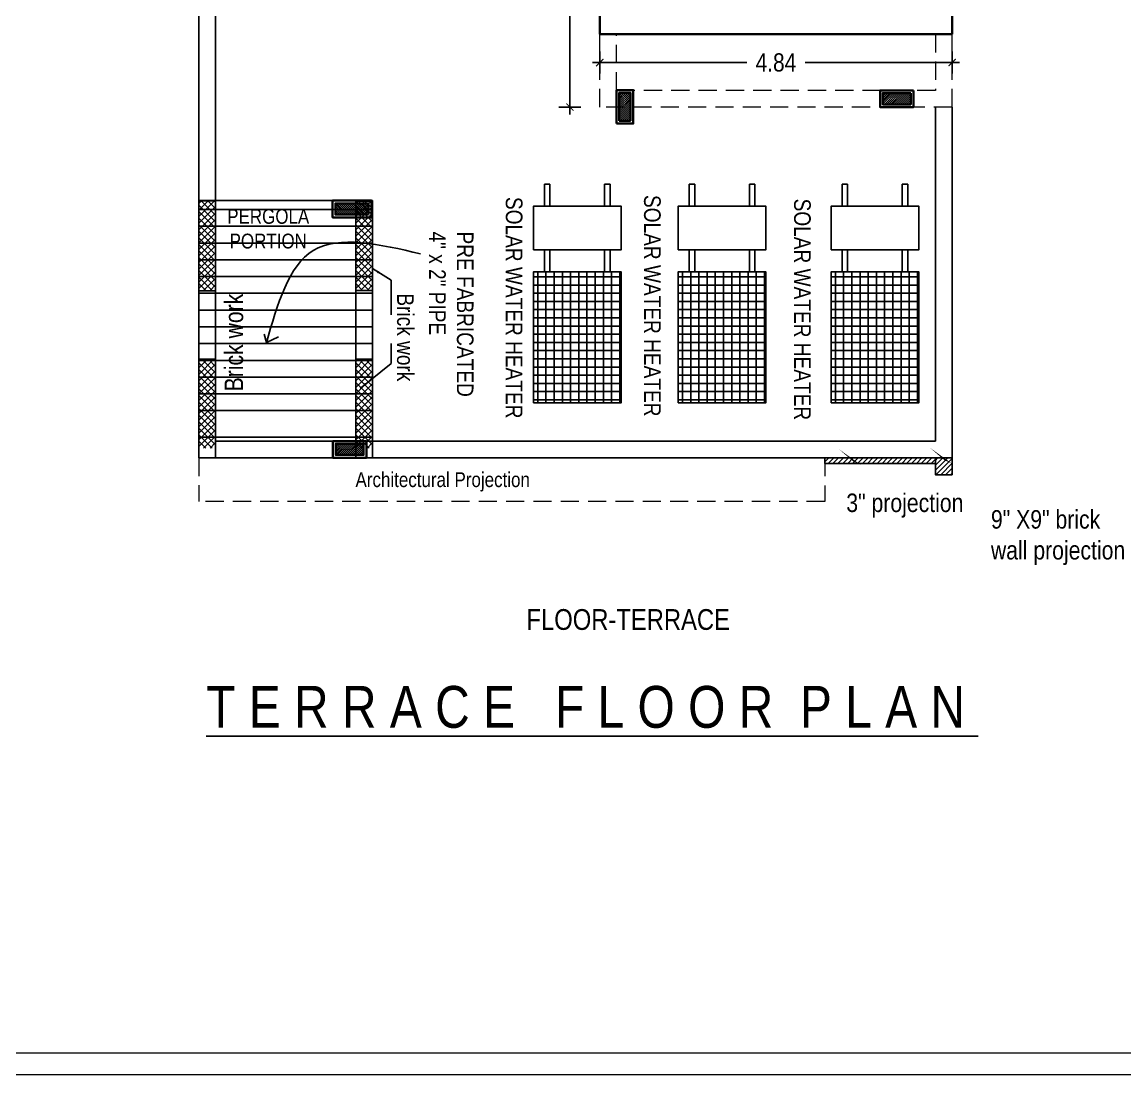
# Model space of a CAD drawing. Header units: metres. Extents: x 826 to 1433, y -826 to -586.
# Drawn here: x 1297.93 to 1313.07, y -825.6 to -811.15 of the extents above; entities that cross this region are included whole.
import ezdxf

# ---------------------------------------------------------------- set-up
doc = ezdxf.new("R2010")
doc.units = ezdxf.units.M
doc.linetypes.add('HIDDEN', pattern=[0.375, 0.25, -0.125])
for name, color, linetype, lineweight in [('_0', 7, 'Continuous', 5), ('FLOOR-TERRACE', 7, 'Continuous', 50), ('text', 7, 'Continuous', 25)]:
    doc.layers.add(name, color=color, linetype=linetype, lineweight=lineweight)
for name, color, linetype in [('hat', 8, 'Continuous'), ('wall', 2, 'Continuous'), ('win', 5, 'Continuous')]:
    doc.layers.add(name, color=color, linetype=linetype)
doc.styles.add('ATT', font='swissck.ttf', dxfattribs={"height": 12})
doc.styles.get("Standard").update_dxf_attribs({"font": 'swissck.ttf'})
doc.styles.add('style5', font='swissck.ttf', dxfattribs={"height": 0.25})
doc.dimstyles.new('site plan', dxfattribs={"dimscale": 0, "dimtxt": 0.25, "dimasz": 0.1, "dimexe": 0.15, "dimexo": 0.5, "dimgap": 0.1, "dimtad": 0, "dimtih": 1, "dimtoh": 1, "dimzin": 0, "dimdsep": 46, "dimtxsty": 'style5', "dimblk": 'ARCHTICK', "dimcen": 0.09375, "dimdle": 0.1, "dimadec": 0, "dimazin": 0, "dimtfac": 1, "dimtofl": 0, "dimtmove": 2, "dimatfit": 3, "dimfxl": 0, "dimtolj": 1, "dimtzin": 0, "dimarcsym": 0})

# ---------------------------------------------------------------- blocks, each defined once
blk = doc.blocks.new('_ArchTick')
at = {"color": 0, "lineweight": 0, "const_width": 0.15}
blk.add_lwpolyline([(-0.5, -0.5), (0.5, 0.5)], dxfattribs=at)
blk = doc.blocks.new('*D225')
at = {"color": 0, "lineweight": -2, "ltscale": 3}
for p, q in [((1305.452, -807.721), (1305.452, -809.84)), ((1305.602, -807.821), (1305.302, -807.821)), ((1305.452, -812.416), (1305.452, -810.297)), ((1305.602, -812.316), (1305.302, -812.316))]:
    blk.add_line(p, q, dxfattribs=at)
at = {"layer": 'DEFPOINTS', "color": 0, "ltscale": 3}
for p in [(1305.452, -807.821), (1306.112, -807.821), (1306.112, -812.316)]:
    blk.add_point(p, dxfattribs=at)
at = {"color": 0, "lineweight": -2, "ltscale": 3, "xscale": 0.1, "yscale": 0.1, "zscale": 0.1}
for p, rotation in [((1305.452, -807.821), 90), ((1305.452, -812.316), 270)]:
    blk.add_blockref('_ArchTick', p, dxfattribs=dict(at, rotation=rotation))
at = {"color": 0, "ltscale": 3, "insert": (1305.452, -810.069), "char_height": 0.25, "attachment_point": 5, "style": 'style5'}
blk.add_mtext('\\A1;4.50', dxfattribs=at)
blk = doc.blocks.new('*D231')
at = {"layer": '_0', "color": 0, "lineweight": -2, "ltscale": 3}
for p, q in [((1305.862, -811.554), (1305.862, -811.854)), ((1305.762, -811.704), (1307.879, -811.704)), ((1310.799, -811.704), (1308.682, -811.704))]:
    blk.add_line(p, q, dxfattribs=at)
at = {"layer": '_0', "color": 0, "linetype": 'Continuous', "lineweight": -2, "ltscale": 3}
blk.add_line((1310.699, -811.554), (1310.699, -811.854), dxfattribs=at)
at = {"layer": 'DEFPOINTS', "color": 0, "ltscale": 3}
for p in [(1305.862, -811.316), (1310.699, -811.316), (1310.699, -811.704)]:
    blk.add_point(p, dxfattribs=at)
at = {"layer": '_0', "color": 0, "lineweight": -2, "ltscale": 3, "xscale": 0.1, "yscale": 0.1, "zscale": 0.1, "rotation": 180}
blk.add_blockref('_ArchTick', (1305.862, -811.704), dxfattribs=at)
at = {"layer": '_0', "color": 0, "lineweight": -2, "ltscale": 3, "xscale": 0.1, "yscale": 0.1, "zscale": 0.1}
blk.add_blockref('_ArchTick', (1310.699, -811.704), dxfattribs=at)
at = {"layer": '_0', "color": 0, "ltscale": 3, "insert": (1308.28, -811.704), "char_height": 0.25, "attachment_point": 5, "style": 'style5'}
blk.add_mtext('\\A1;4.84', dxfattribs=at)

msp = doc.modelspace()

# ---------------------------------------------------------------- hatches: boundary and pattern name
at = {"lineweight": 18}
h = msp.add_hatch(dxfattribs=at)
h.set_pattern_fill('ANSI31', scale=0.153333, style=0)
h.set_pattern_definition([(45, (1291.196484, -1077.3334), (-0.01355288, 0.01355288), [])])
h.paths.add_polyline_path([(1306.13027, -812.50283), (1306.2836, -812.50283), (1306.2836, -812.1195), (1306.13027, -812.1195)])
h = msp.add_hatch(dxfattribs=at)
h.set_pattern_fill('ANSI31', scale=6, style=0)
h.set_pattern_definition([(225, (1574.961158, -797.19074), (-0.01355288, 0.01355288), [])])
h.paths.add_polyline_path([(1310.13059, -812.12452), (1310.13059, -812.27786), (1309.74726, -812.27786), (1309.74726, -812.12452)])
at = {"lineweight": 0, "ltscale": 3}
h = msp.add_hatch(dxfattribs=at)
h.set_pattern_fill('ANSI37', scale=0.02, style=0)
h.set_pattern_definition([(45, (6636.19211, 2122.21971), (-0.0449012806, 0.0449012806), []), (135, (6636.19211, 2122.21971), (-0.0449012806, -0.0449012806), [])])
h.paths.add_polyline_path([(1300.35891, -814.83256), (1300.58891, -814.83256), (1300.58891, -814.60396), (1300.58751, -814.60396), (1300.58751, -813.61256), (1300.35891, -813.61256)])
at = {"lineweight": 18}
h = msp.add_hatch(dxfattribs=at)
h.set_pattern_fill('ANSI31', scale=0.153333, angle=90, style=0)
h.set_pattern_definition([(135, (1567.523834, -828.724683), (-0.01355288, -0.01355288), [])])
h.paths.add_polyline_path([(1302.23327, -813.63757), (1302.23327, -813.7909), (1302.6896, -813.7909), (1302.6896, -813.63757)])
at = {"lineweight": 0, "ltscale": 3}
h = msp.add_hatch(dxfattribs=at)
h.set_pattern_fill('ANSI37', scale=0.02, style=0)
h.set_pattern_definition([(45, (6638.345945, 2122.21971), (-0.0449012806, 0.0449012806), []), (135, (6638.345945, 2122.21971), (-0.0449012806, -0.0449012806), [])])
h.paths.add_polyline_path([(1302.51275, -814.83256), (1302.74275, -814.83256), (1302.74275, -814.60396), (1302.74135, -814.60396), (1302.74135, -813.61256), (1302.51275, -813.61256)])
h = msp.add_hatch(dxfattribs=at)
h.set_pattern_fill('ANSI37', scale=0.02, style=0)
h.set_pattern_definition([(45, (6636.19211, 2120.05498), (-0.0449012806, 0.0449012806), []), (135, (6636.19211, 2120.05498), (-0.0449012806, -0.0449012806), [])])
h.paths.add_polyline_path([(1300.35891, -816.99729), (1300.58891, -816.99729), (1300.58891, -816.76869), (1300.58751, -816.76869), (1300.58751, -815.77729), (1300.35891, -815.77729)])
h = msp.add_hatch(dxfattribs=at)
h.set_pattern_fill('ANSI37', scale=0.02, style=0)
h.set_pattern_definition([(45, (6638.345945, 2120.05498), (-0.0449012806, 0.0449012806), []), (135, (6638.345945, 2120.05498), (-0.0449012806, -0.0449012806), [])])
h.paths.add_polyline_path([(1302.51275, -816.99729), (1302.74275, -816.99729), (1302.74275, -816.76869), (1302.74135, -816.76869), (1302.74135, -815.77729), (1302.51275, -815.77729)])
at = {"lineweight": 18}
h = msp.add_hatch(dxfattribs=at)
h.set_pattern_fill('ANSI31', scale=6, style=0)
h.set_pattern_definition([(225, (1567.45116, -802.00397), (-0.01355288, 0.01355288), [])])
h.paths.add_polyline_path([(1302.62059, -816.93775), (1302.62059, -817.09109), (1302.23726, -817.09109), (1302.23726, -816.93775)])
at = {"lineweight": 0, "ltscale": 3}
h = msp.add_hatch(dxfattribs=at)
h.set_pattern_fill('ANSI31', scale=0.015, style=0)
h.set_pattern_definition([(45, (1.34953, 123.150855), (-0.0336759605, 0.0336759605), [])])
h.paths.add_polyline_path([(1310.46891, -817.13118), (1308.95105, -817.13118), (1308.95105, -817.20778), (1310.46891, -817.20778)])
h = msp.add_hatch(dxfattribs=at)
h.set_pattern_fill('ANSI31', scale=0.015, style=0)
h.set_pattern_definition([(45, (6673.51339, 2119.795884), (-0.03367596045, 0.03367596045), [])])
h.paths.add_polyline_path([(1310.69891, -817.13118), (1310.46891, -817.13118), (1310.46891, -817.36118), (1310.69891, -817.36118)])
at = {"layer": 'hat'}
h = msp.add_hatch(dxfattribs=at)
h.set_pattern_fill('ANSI37', scale=0.899967, angle=45, style=0)
h.set_pattern_definition([(90, (1376.896, 312.11288), (-0.112495882, 0), []), (180, (1376.896, 312.11288), (0, -0.112495882), [])])
h.paths.add_polyline_path([(1304.95377, -814.57525), (1306.15373, -814.57525), (1306.15373, -816.37518), (1304.95377, -816.37518)])
h = msp.add_hatch(dxfattribs=at)
h.set_pattern_fill('ANSI37', scale=0.899967, angle=45, style=0)
h.set_pattern_definition([(90, (1378.88237, 312.11288), (-0.112495882, 0), []), (180, (1378.88237, 312.11288), (0, -0.112495882), [])])
h.paths.add_polyline_path([(1306.94015, -814.57525), (1308.1401, -814.57525), (1308.1401, -816.37518), (1306.94015, -816.37518)])
h = msp.add_hatch(dxfattribs=at)
h.set_pattern_fill('ANSI37', scale=0.899967, angle=45, style=0)
h.set_pattern_definition([(90, (1380.9818, 312.11288), (-0.112495882, 0), []), (180, (1380.9818, 312.11288), (0, -0.112495882), [])])
h.paths.add_polyline_path([(1309.03958, -814.57525), (1310.23954, -814.57525), (1310.23954, -816.37518), (1309.03958, -816.37518)])

# ---------------------------------------------------------------- linework, layer by layer
at = {"color": 7}
for p, q in [((1300.35891, -817.13118), (1300.35891, -806.05119)), ((1300.58751, -816.90118), (1300.58751, -806.05119)), ((1310.46891, -812.31619), (1310.46891, -816.90118)), ((1310.69891, -812.31619), (1310.69891, -817.13118)), ((1300.58751, -816.90118), (1310.46891, -816.90118)), ((1310.69891, -817.13118), (1300.35891, -817.13118))]:
    msp.add_line(p, q, dxfattribs=at)
at = {"color": 7, "lineweight": 30, "ltscale": 3}
for p, q in [((1305.86192, -811.31619), (1305.86192, -807.82119)), ((1310.69891, -807.82119), (1310.69891, -811.31619)), ((1310.69891, -811.31619), (1305.86192, -811.31619))]:
    msp.add_line(p, q, dxfattribs=at)
at = {"color": 7, "linetype": 'HIDDEN', "lineweight": 20}
for p, q in [((1305.86192, -812.31619), (1305.86192, -811.31619)), ((1306.09192, -812.08619), (1306.09192, -811.31619)), ((1310.46891, -811.31619), (1310.46891, -812.08619)), ((1310.69891, -812.31619), (1310.69891, -811.31619)), ((1310.46891, -812.08619), (1306.09192, -812.08619)), ((1310.69891, -812.31619), (1305.86192, -812.31619)), ((1308.95105, -817.13258), (1308.95105, -817.73118)), ((1308.95105, -817.73118), (1300.35891, -817.73118))]:
    msp.add_line(p, q, dxfattribs=at)
at = {"color": 7, "ltscale": 3}
for p, q in [((1302.74275, -813.59923), (1300.35891, -813.59923)), ((1300.35891, -813.6022), (1300.58751, -813.6022)), ((1302.51275, -813.59923), (1302.51275, -817.13118)), ((1302.51275, -814.71786), (1302.51275, -813.60518)), ((1302.52275, -813.60518), (1302.75275, -813.60518)), ((1302.75275, -813.60518), (1302.52275, -813.60518)), ((1302.74275, -813.59923), (1302.74275, -817.13118)), ((1302.74275, -813.60518), (1302.74275, -814.71786)), ((1302.74275, -813.72191), (1300.35891, -813.72191)), ((1302.74275, -813.95191), (1300.35891, -813.95191)), ((1302.74275, -814.18191), (1300.35891, -814.18191)), ((1302.74275, -814.41191), (1300.35891, -814.41191)), ((1300.35891, -815.77729), (1300.35891, -814.55729)), ((1300.58891, -814.55729), (1300.58891, -815.77729)), ((1302.74275, -814.64191), (1300.35891, -814.64191)), ((1300.35891, -814.8372), (1300.58891, -814.8372)), ((1302.74275, -814.87191), (1300.35891, -814.87191)), ((1302.74275, -814.83403), (1302.51275, -814.83403)), ((1302.74275, -815.10191), (1300.35891, -815.10191)), ((1302.74275, -815.33191), (1300.35891, -815.33191)), ((1302.74275, -815.56191), (1300.35891, -815.56191)), ((1300.35891, -817.13118), (1300.35891, -815.77729)), ((1300.35891, -815.77729), (1300.58891, -815.77729)), ((1300.58891, -815.77729), (1300.35891, -815.77729)), ((1300.58891, -815.77729), (1300.58891, -817.13118)), ((1302.51275, -817.13118), (1302.51275, -815.77729)), ((1302.51275, -815.77729), (1302.74275, -815.77729)), ((1302.74275, -815.77729), (1302.51275, -815.77729)), ((1302.74275, -815.77729), (1302.74275, -817.13118)), ((1302.74275, -815.79191), (1300.35891, -815.79191)), ((1302.74275, -816.02191), (1300.35891, -816.02191)), ((1302.74275, -816.25191), (1300.35891, -816.25191)), ((1302.74275, -816.48191), (1300.35891, -816.48191)), ((1302.74275, -816.8458), (1300.35891, -816.8458)), ((1300.58891, -817.13118), (1300.35891, -817.13118)), ((1302.74275, -817.13118), (1302.51275, -817.13118))]:
    msp.add_line(p, q, dxfattribs=at)
at = {"color": 7, "lineweight": 30}
for points in [[(1306.09194, -812.54117), (1306.32194, -812.54117), (1306.32194, -812.08117), (1306.09194, -812.08117)], [(1306.13027, -812.50283), (1306.2836, -812.50283), (1306.2836, -812.1195), (1306.13027, -812.1195)], [(1310.16893, -812.08619), (1310.16893, -812.31619), (1309.70893, -812.31619), (1309.70893, -812.08619)], [(1310.13059, -812.12452), (1310.13059, -812.27786), (1309.74726, -812.27786), (1309.74726, -812.12452)], [(1302.72794, -813.82923), (1302.72794, -813.59923), (1302.19494, -813.59923), (1302.19494, -813.82923)], [(1302.6896, -813.7909), (1302.6896, -813.63757), (1302.23327, -813.63757), (1302.23327, -813.7909)], [(1302.65893, -816.89942), (1302.65893, -817.12942), (1302.19893, -817.12942), (1302.19893, -816.89942)], [(1302.62059, -816.93775), (1302.62059, -817.09109), (1302.23726, -817.09109), (1302.23726, -816.93775)]]:
    msp.add_lwpolyline(points, close=True, dxfattribs=at)
at = {"color": 7, "ltscale": 3}
for points in [[(1301.25711, -815.43335), (1301.28785, -815.54919), (1301.45248, -815.47099)], [(1310.46891, -817.13118), (1310.46891, -817.20778), (1308.95105, -817.20778), (1308.95105, -817.13118)], [(1310.69891, -817.13118), (1310.69891, -817.36118), (1310.46891, -817.36118), (1310.46891, -817.13118)]]:
    msp.add_lwpolyline(points, dxfattribs=at)
for points in [[(1311.50322, -817.789, 0, 0, 0), (1310.91168, -817.36398, 0.11, 0, 0), (1310.59391, -817.16364, 0, 0, 0)], [(1309.95609, -817.59364, 0, 0, 0), (1309.66033, -817.38113, 0.11, 0, 0), (1309.34256, -817.1808, 0, 0, 0)]]:
    msp.add_lwpolyline(points, format="xyseb", dxfattribs=at)
at = {"color": 7, "linetype": 'HIDDEN', "lineweight": 20}
msp.add_lwpolyline([(1300.35891, -817.13118), (1300.35891, -817.73118)], dxfattribs=at)
at = {"color": 7, "ltscale": 3}
msp.add_spline([(1303.40122, -814.32951), (1301.92942, -814.28447), (1301.28785, -815.54919)], degree=3, dxfattribs=at)
at = {"layer": '_0', "color": 7, "ltscale": 3}
for points in [[(1244.98607, -764.81279), (1348.91738, -764.81279), (1348.91738, -825.60053), (1244.98607, -825.60053)], [(1245.28607, -765.11279), (1348.61738, -765.11279), (1348.61738, -825.30053), (1245.28607, -825.30053)]]:
    msp.add_lwpolyline(points, close=True, dxfattribs=at)
at = {"layer": 'hat', "color": 7}
for p, q in [((1305.10377, -813.67528), (1305.10377, -813.37529)), ((1305.10377, -813.37529), (1305.17876, -813.37529)), ((1305.17876, -813.67528), (1305.17876, -813.37529)), ((1305.92874, -813.67528), (1305.92874, -813.37529)), ((1305.92874, -813.37529), (1306.00373, -813.37529)), ((1306.00373, -813.67528), (1306.00373, -813.37529)), ((1307.09014, -813.67528), (1307.09014, -813.37529)), ((1307.09014, -813.37529), (1307.16514, -813.37529)), ((1307.16514, -813.67528), (1307.16514, -813.37529)), ((1307.91511, -813.67528), (1307.91511, -813.37529)), ((1307.91511, -813.37529), (1307.99011, -813.37529)), ((1307.99011, -813.67528), (1307.99011, -813.37529)), ((1309.18957, -813.67528), (1309.18957, -813.37529)), ((1309.18957, -813.37529), (1309.26457, -813.37529)), ((1309.26457, -813.67528), (1309.26457, -813.37529)), ((1310.01454, -813.67528), (1310.01454, -813.37529)), ((1310.01454, -813.37529), (1310.08954, -813.37529)), ((1310.08954, -813.67528), (1310.08954, -813.37529)), ((1305.10377, -814.27526), (1305.10377, -814.57525)), ((1305.17876, -814.27526), (1305.17876, -814.57525)), ((1305.92874, -814.27526), (1305.92874, -814.57525)), ((1306.00373, -814.27526), (1306.00373, -814.57525)), ((1307.09014, -814.27526), (1307.09014, -814.57525)), ((1307.16514, -814.27526), (1307.16514, -814.57525)), ((1307.91511, -814.27526), (1307.91511, -814.57525)), ((1307.99011, -814.27526), (1307.99011, -814.57525)), ((1309.18957, -814.27526), (1309.18957, -814.57525)), ((1309.26457, -814.27526), (1309.26457, -814.57525)), ((1310.01454, -814.27526), (1310.01454, -814.57525)), ((1310.08954, -814.27526), (1310.08954, -814.57525))]:
    msp.add_line(p, q, dxfattribs=at)
at = {"layer": 'wall', "color": 7}
msp.add_line((1302.67641, -813.60374), (1302.67641, -813.61072), dxfattribs=at)
msp.add_line((1302.67641, -813.60374), (1302.67641, -813.61072), dxfattribs=at)
at = {"layer": 'win', "color": 7}
for points in [[(1304.95377, -814.27526), (1306.15373, -814.27526), (1306.15373, -813.67528), (1304.95377, -813.67528)], [(1306.94015, -814.27526), (1308.1401, -814.27526), (1308.1401, -813.67528), (1306.94015, -813.67528)], [(1309.03958, -814.27526), (1310.23954, -814.27526), (1310.23954, -813.67528), (1309.03958, -813.67528)], [(1304.95377, -816.37518), (1306.15373, -816.37518), (1306.15373, -814.57525), (1304.95377, -814.57525)], [(1306.94015, -816.37518), (1308.1401, -816.37518), (1308.1401, -814.57525), (1306.94015, -814.57525)], [(1309.03958, -816.37518), (1310.23954, -816.37518), (1310.23954, -814.57525), (1309.03958, -814.57525)]]:
    msp.add_lwpolyline(points, close=True, dxfattribs=at)

# ---------------------------------------------------------------- texts
at = {"color": 7, "style": 'ATT'}
msp.add_text('%%UT E R R A C E   F L O O R  P L A N ', height=0.5740814, dxfattribs=at).set_placement((1300.46006, -820.83526))
at = {"color": 7, "char_height": 0.1905, "attachment_point": 5}
for s, insert, width in [('{\\H1.067x;\\C256;PERGOLA PORTION}', (1301.31157, -813.98661), 2.032), ('{\\H1.067x;\\C256;Architectural Projection}', (1303.70629, -817.46023), 4.3954262)]:
    msp.add_mtext(s, dxfattribs=dict(at, insert=insert, width=width))
at = {"color": 7, "ltscale": 3, "insert": (1300.71286, -816.21856), "char_height": 0.254, "width": 3.1731153, "attachment_point": 1, "rotation": 90}
msp.add_mtext('Brick work', dxfattribs=at)
at = {"color": 7, "ltscale": 3, "char_height": 0.254, "width": 4.2639769, "attachment_point": 1}
for s, insert in [('3" projection', (1309.24588, -817.61992)), ('9" X9" brick \\Pwall projection', (1311.23099, -817.8476))]:
    msp.add_mtext(s, dxfattribs=dict(at, insert=insert))
at = {"layer": 'FLOOR-TERRACE', "color": 7, "style": 'ATT'}
msp.add_text('FLOOR-TERRACE', height=0.285, dxfattribs=at).set_placement((1304.85611, -819.4916))
at = {"layer": 'text', "color": 7, "char_height": 0.2286, "attachment_point": 7, "rotation": 270, "style": 'ATT'}
for insert in [(1304.56908, -813.54881), (1306.46622, -813.52203), (1308.52566, -813.57203)]:
    msp.add_mtext('SOLAR WATER HEATER', dxfattribs=dict(at, insert=insert))
at = {"layer": 'text', "color": 7, "char_height": 0.2286, "width": 2.4667323, "attachment_point": 1, "rotation": 270, "style": 'ATT'}
for s, insert in [('PRE FABRICATED 4" x 2" PIPE', (1304.12898, -814.02359)), ('Brick work', (1303.3082, -814.87266))]:
    msp.add_mtext(s, dxfattribs=dict(at, insert=insert))

# ---------------------------------------------------------------- dimensions: what is measured, and where the dimension line sits
at = {"color": 7, "ltscale": 3}
dim = msp.add_linear_dim(base=(1305.4521338424, -807.8211913052), p1=(1306.1117986254, -812.3161913052), p2=(1306.1117986254, -807.8211913052), angle=90, dimstyle='site plan', override={"dimscale": 1}, dxfattribs=at)
dim.commit()
dim.dimension.update_dxf_attribs({"geometry": '*D225', "text_midpoint": (1305.4521338424, -810.0686913052)})
at = {"layer": '_0', "color": 7, "ltscale": 3}
dim = msp.add_linear_dim(base=(1310.69891, -811.70392), p1=(1305.86192, -811.31619), p2=(1310.69891, -811.31619), dimstyle='site plan', override={"dimscale": 1, "dimexo": 0.2, "dimarcsym": 1}, dxfattribs=at)
dim.commit()
dim.dimension.update_dxf_attribs({"geometry": '*D231', "text_midpoint": (1308.28042, -811.70392)})

# ---------------------------------------------------------------- leaders
at = {"color": 7, "ltscale": 3}
for points in [[(1302.74275, -814.5327), (1302.99723, -814.69171), (1302.99723, -815.16859)], [(1302.57198, -816.17618), (1302.99723, -815.83633), (1302.99723, -815.56011)]]:
    msp.add_leader(points, dimstyle='site plan', override={"dimscale": 1}, dxfattribs=at)

doc.saveas('drawing.dxf')
